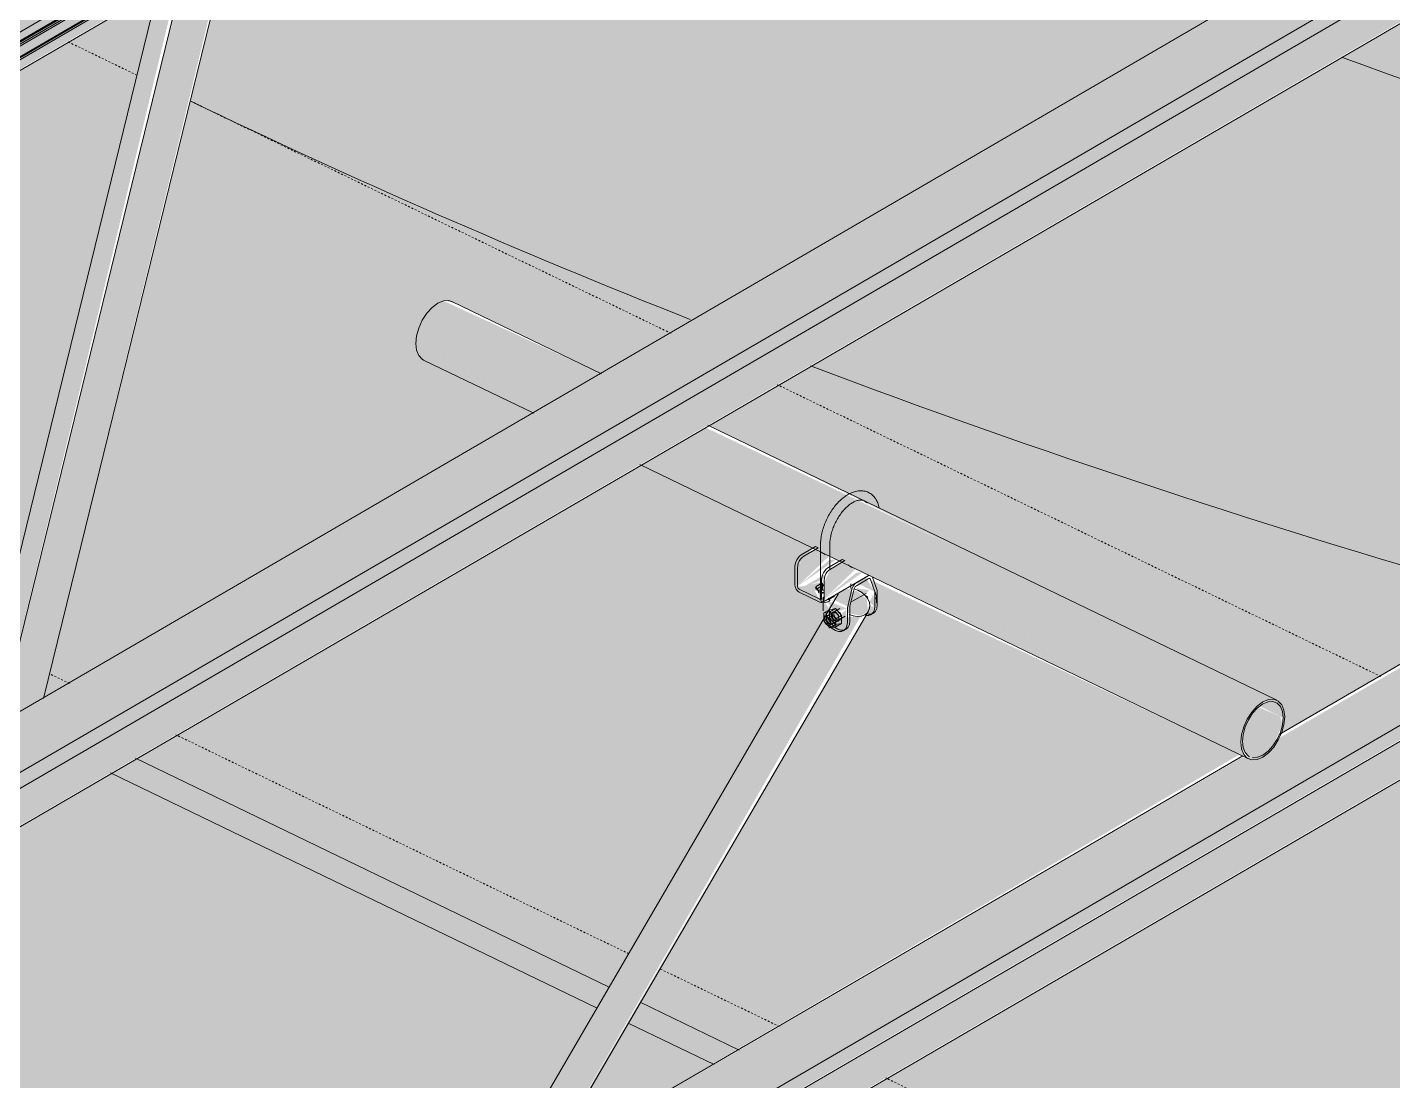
# Model space of a CAD drawing. Header units: inches. Extents: x 27328 to 120839, y -4075 to 4147.
# Drawn here: x 44411.5 to 44484.9, y -2006 to -1949.4 of the extents above; entities that cross this region are included whole.
import ezdxf

# ---------------------------------------------------------------- set-up
doc = ezdxf.new("R2010")
doc.units = ezdxf.units.IN
doc.header["$MEASUREMENT"] = 0
doc.linetypes.add('Dash 1_16_', pattern=[0.125, 0.0625, -0.0625])
for name, color, linetype, lineweight in [('A-DETL', 90, 'Continuous', 9), ('A-WALL', 113, 'Continuous', 9), ('C-BLDG-PADS', 91, 'Continuous', 9), ('Q-SPCQ', 91, 'Continuous', 9), ('S-BEAM', 12, 'Continuous', 9)]:
    doc.layers.add(name, color=color, linetype=linetype, lineweight=lineweight)

# ---------------------------------------------------------------- blocks, each defined once
blk = doc.blocks.new('Girt_Z - 8_D-V115-Axon - Looking South West')
at = {"layer": 'S-BEAM'}
for points in [[(-33120.235, -2391.934), (-30973.834, -1141.775), (-30977.039, -1140.42), (-32431.457, -1987.664), (-32432.231, -1988.518), (-32432.821, -1988.636), (-32433.372, -1988.652), (-32879.731, -2248.758), (-32880.505, -2249.612), (-32881.094, -2249.73), (-32881.645, -2249.746), (-33120.235, -2388.712)], [(-33120.235, -2392.795), (-30971.192, -1140.874), (-30971.506, -1140.42), (-33120.235, -2391.934)], [(-33120.235, -2394.801), (-30971.082, -1143.04), (-30971.22, -1141.114), (-33120.235, -2392.795)]]:
    blk.add_hatch(color=256, dxfattribs=at).paths.add_polyline_path(points, flags=0)
for p, q in [((-33120.235, -2391.934), (-30971.506, -1140.42)), ((-30976.951, -1140.311), (-32431.345, -1987.413)), ((-33120.235, -2392.795), (-30971.082, -1141.034)), ((-33120.235, -2394.871), (-30971.126, -1143.135)), ((-32433.309, -1988.557), (-32879.618, -2248.507))]:
    blk.add_line(p, q, dxfattribs=at)
blk = doc.blocks.new('Girt_Z - 8_D-V116-Axon - Looking South West')
at = {"layer": 'S-BEAM'}
for points in [[(-33120.235, -2351.252), (-30973.834, -1101.093), (-30977.039, -1099.738), (-33120.235, -2348.03)], [(-33120.235, -2352.113), (-30971.082, -1100.352), (-30971.506, -1099.738), (-33120.235, -2351.252)], [(-33120.235, -2354.119), (-30971.082, -1102.358), (-30971.082, -1100.352), (-33120.235, -2352.113)]]:
    blk.add_hatch(color=256, dxfattribs=at).paths.add_polyline_path(points, flags=0)
for p, q in [((-30976.951, -1099.629), (-33120.235, -2347.971)), ((-33120.235, -2351.252), (-30971.506, -1099.738)), ((-33120.235, -2352.113), (-30971.082, -1100.352)), ((-33120.235, -2354.189), (-30971.126, -1102.453))]:
    blk.add_line(p, q, dxfattribs=at)
blk = doc.blocks.new('Girt_Z - 8_D-707861-Axon - Looking South West')
at = {"layer": 'S-BEAM'}
for points in [[(-33120.235, -2312.193), (-30970.745, -1060.024), (-30970.745, -1059.474), (-33120.235, -2311.431), (-33120.235, -2312.091)], [(-33120.235, -2312.77), (-30970.745, -1060.813), (-30970.898, -1060.325), (-33120.235, -2312.193)], [(-33120.235, -2313.437), (-30970.745, -1061.48), (-30970.745, -1060.964), (-33120.235, -2312.921)]]:
    blk.add_hatch(color=256, dxfattribs=at).paths.add_polyline_path(points, flags=0)
for p, q in [((-33120.235, -2311.431), (-30970.745, -1059.474)), ((-33120.235, -2313.507), (-30970.789, -1061.575))]:
    blk.add_line(p, q, dxfattribs=at)
blk = doc.blocks.new('Basic Wall _ arcoPlus - 547 - ___-606813-Axon - Looking South West')
at = {"layer": 'A-WALL', "transparency": 33554649}
for points in [[(-33125.813, -2316.171), (-30965.33, -1057.81), (-30965.33, -1055.409), (-33125.813, -2313.769)], [(-33120.235, -2311.91), (-30966.856, -1057.611), (-30966.856, -1056.382), (-33120.235, -2310.605), (-33120.235, -2311.877)]]:
    blk.add_hatch(color=256, dxfattribs=at).paths.add_polyline_path(points, flags=0)
at = {"layer": 'A-WALL'}
for p, q in [((-30966.686, -1057.611), (-33120.235, -2311.932)), ((-30966.64, -1057.633), (-33120.235, -2311.981)), ((-30965.423, -1057.713), (-33125.813, -2316.019)), ((-30965.377, -1057.735), (-33125.813, -2316.068)), ((-30965.423, -1057.766), (-33125.813, -2316.072)), ((-30965.33, -1057.81), (-33125.813, -2316.171)), ((-30966.856, -1057.688), (-33120.235, -2311.91)), ((-30966.902, -1057.718), (-33120.235, -2311.914)), ((-30966.686, -1057.77), (-33120.235, -2312.091)), ((-30966.64, -1057.845), (-33120.235, -2312.193))]:
    blk.add_line(p, q, dxfattribs=at)
blk = doc.blocks.new('Basketball_Backstop-Performance_Sports_Systems-3103-Ceiling_Hung - 27_-0_ to 27_-11 7_8_-652462-Axon - Looking South West')
at = {"layer": 'Q-SPCQ'}
h = blk.add_hatch(color=256, dxfattribs=at)
h.paths.add_polyline_path([(-32516.14, -2060.44), (-32515.673, -2057.783), (-32515.673, -2050.198), (-32516.14, -2052.102), (-32516.14, -2057.783)], flags=0)
h.paths.add_polyline_path([(-32513.8, -2050.895), (-32511.157, -2040.111), (-32513.541, -2041.5), (-32513.8, -2042.557), (-32513.8, -2046.18)], flags=0)
h.paths.add_polyline_path([(-32511.766, -2034.26), (-32509.382, -2032.871), (-32499.524, -1992.654), (-32501.909, -1994.043), (-32507.104, -2015.239)], flags=0)
h.paths.add_polyline_path([(-32500.134, -1986.803), (-32497.75, -1985.414), (-32488.019, -1945.276), (-32490.278, -1946.592), (-32499.52, -1984.298)], flags=0)
h = blk.add_hatch(color=256, dxfattribs=at)
h.paths.add_polyline_path([(-32516.14, -2052.102), (-32515.673, -2050.047), (-32515.846, -2046.18), (-32516.14, -2047.378), (-32516.14, -2050.615)], flags=0)
h.paths.add_polyline_path([(-32513.117, -2035.047), (-32511.766, -2034.26), (-32501.909, -1994.043), (-32503.259, -1994.829), (-32508.262, -2015.239)], flags=0)
h.paths.add_polyline_path([(-32501.485, -1987.59), (-32500.134, -1986.803), (-32490.502, -1946.723), (-32491.629, -1947.379), (-32500.678, -1984.298)], flags=0)
h = blk.add_hatch(color=256, dxfattribs=at)
h.paths.add_polyline_path([(-32433.41, -1987.827), (-32433.252, -1986.994), (-32432.536, -1985.886), (-32431.926, -1985.531), (-32431.398, -1985.607), (-32462.177, -1970.901), (-32465.004, -1972.548), (-32435.033, -1987.042)], flags=0)
h.paths.add_polyline_path([(-32470.826, -1969.733), (-32467.83, -1967.988), (-32476.276, -1964.083), (-32476.886, -1964.438), (-32477.602, -1965.546), (-32477.76, -1966.38), (-32475.592, -1967.428)], flags=0)
h = blk.add_hatch(color=256, dxfattribs=at)
h.paths.add_polyline_path([(-32433.065, -1988.675), (-32433.37, -1988.188), (-32433.41, -1987.827), (-32465.004, -1972.548), (-32465.643, -1972.92), (-32433.273, -1988.574)], flags=0)
h.paths.add_polyline_path([(-32471.465, -1970.105), (-32470.826, -1969.733), (-32477.76, -1966.38), (-32477.602, -1967.029), (-32476.886, -1967.483), (-32476.186, -1967.822)], flags=0)
h = blk.add_hatch(color=256, dxfattribs=at)
h.paths.add_polyline_path([(-32457.242, -1979.445), (-32455.159, -1977.99), (-32455.522, -1978.023), (-32457.149, -1979.369)], flags=0)
h.paths.add_polyline_path([(-32457.242, -1979.445), (-32455.54, -1977.806), (-32456.298, -1977.465), (-32456.941, -1977.885), (-32457.242, -1978.553), (-32457.242, -1979.28)], flags=0)
h = blk.add_hatch(color=256, dxfattribs=at)
h.paths.add_polyline_path([(-32455.81, -1980.138), (-32453.727, -1978.683), (-32454.09, -1978.716), (-32455.554, -1979.926)], flags=0)
h.paths.add_polyline_path([(-32455.81, -1980.138), (-32454.108, -1978.498), (-32454.866, -1978.158), (-32455.509, -1978.578), (-32455.81, -1979.246), (-32455.81, -1979.829)], flags=0)
h = blk.add_hatch(color=256, dxfattribs=at)
h.paths.add_polyline_path([(-32456.041, -1980.132), (-32456.37, -1979.614), (-32457.149, -1979.596)], flags=0)
h.paths.add_polyline_path([(-32455.309, -1979.706), (-32454.321, -1978.907), (-32455.202, -1979.614)], flags=0)
h.paths.add_polyline_path([(-32457.149, -1979.596), (-32455.753, -1979.027), (-32455.818, -1978.82), (-32456.891, -1979.445)], flags=0)
h = blk.add_hatch(color=256, dxfattribs=at)
h.paths.add_polyline_path([(-32453.086, -1980.522), (-32453.168, -1979.853), (-32453.378, -1980.307), (-32453.187, -1980.447)], flags=0)
h.paths.add_polyline_path([(-32453.652, -1979.948), (-32453.378, -1979.643), (-32454.073, -1979.543), (-32453.77, -1979.789)], flags=0)
for points in [[(-32453.093, -1979.734), (-32453.571, -1978.951), (-32454.026, -1979.283), (-32453.107, -1979.727)], [(-32454.544, -1980.524), (-32454.321, -1979.589), (-32454.776, -1979.596), (-32455.343, -1980.138), (-32454.551, -1980.521)], [(-32453.802, -1981.039), (-32453.453, -1980.731), (-32453.515, -1980.132), (-32454.06, -1979.678), (-32454.355, -1979.76), (-32454.559, -1980.517), (-32454.559, -1980.69), (-32454.559, -1980.859), (-32453.851, -1981.027)], [(-32432.779, -1988.652), (-32432.231, -1988.518), (-32431.684, -1988.015), (-32431.174, -1986.882), (-32431.283, -1986.433), (-32432.549, -1985.9), (-32433.252, -1986.994), (-32433.37, -1988.188), (-32433.005, -1988.566)], [(-32431.137, -1986.503), (-32431.283, -1985.9), (-32431.926, -1985.531), (-32432.384, -1985.9), (-32431.283, -1986.433)]]:
    blk.add_hatch(color=256, dxfattribs=at).paths.add_polyline_path(points, flags=0)
h = blk.add_hatch(color=256, dxfattribs=at)
h.paths.add_polyline_path([(-32454.559, -1981.38), (-32454.642, -1980.711), (-32455.026, -1981.035)], flags=0)
h.paths.add_polyline_path([(-32455.386, -1980.861), (-32455.853, -1980.202), (-32455.818, -1980.763), (-32455.527, -1980.829)], flags=0)
h.paths.add_polyline_path([(-32455.206, -1980.829), (-32454.579, -1980.632), (-32455.705, -1980.202)], flags=0)
h = blk.add_hatch(color=256, dxfattribs=at)
h.paths.add_polyline_path([(-32509.237, -2072.928), (-32506.094, -2071.097), (-32476.531, -2019.943), (-32479.341, -2021.58), (-32508.444, -2071.564)], flags=0)
h.paths.add_polyline_path([(-32473.873, -2012.19), (-32470.73, -2010.359), (-32453.84, -1981.043), (-32454.559, -1981.104), (-32454.672, -1981.297), (-32455.026, -1981.035), (-32455.026, -1980.777), (-32455.319, -1980.688), (-32455.416, -1980.854), (-32455.633, -1980.861), (-32462.426, -1992.529)], flags=0)
h = blk.add_hatch(color=256, dxfattribs=at)
h.paths.add_polyline_path([(-32506.094, -2071.097), (-32505.983, -2071.032), (-32500.594, -2061.651)], flags=0)
h.paths.add_polyline_path([(-32470.73, -2010.359), (-32470.619, -2010.294), (-32459.53, -1991.123)], flags=0)
for p, q in [((-32487.888, -1945.179), (-32497.765, -1985.476)), ((-32500.149, -1986.864), (-32490.272, -1946.568)), ((-32501.5, -1987.651), (-32491.623, -1947.355)), ((-32467.775, -1968.008), (-32475.819, -1964.118)), ((-32477.343, -1967.269), (-32471.422, -1970.132)), ((-32431.469, -1985.565), (-32462.062, -1970.771)), ((-32465.709, -1972.895), (-32432.993, -1988.716)), ((-32457.044, -1977.752), (-32456.265, -1977.298)), ((-32456.265, -1977.298), (-32456.126, -1977.365)), ((-32456.003, -1977.202), (-32456.003, -1980.168)), ((-32455.503, -1978.567), (-32455.503, -1977.202)), ((-32456.126, -1977.365), (-32456.905, -1977.819)), ((-32455.753, -1977.728), (-32455.969, -1977.594)), ((-32455.612, -1978.444), (-32454.833, -1977.991)), ((-32454.694, -1978.058), (-32455.473, -1978.511)), ((-32454.833, -1977.991), (-32454.694, -1978.058)), ((-32457.38, -1979.378), (-32457.38, -1978.372)), ((-32457.242, -1978.439), (-32457.242, -1979.445)), ((-32454.321, -1978.421), (-32454.537, -1978.286)), ((-32455.906, -1979.277), (-32456.247, -1979.475)), ((-32456.247, -1979.475), (-32456.093, -1979.731)), ((-32456.193, -1979.408), (-32455.945, -1979.264)), ((-32455.81, -1979.344), (-32456.193, -1979.567)), ((-32455.948, -1979.064), (-32455.948, -1980.071)), ((-32455.906, -1979.648), (-32455.906, -1979.277)), ((-32455.883, -1980.296), (-32453.392, -1978.845)), ((-32455.81, -1980.138), (-32455.81, -1979.131)), ((-32454.379, -1979.56), (-32454.379, -1979.305)), ((-32453.443, -1978.876), (-32454.076, -1979.245)), ((-32454.076, -1979.404), (-32453.443, -1979.035)), ((-32453.382, -1978.85), (-32453.443, -1978.876)), ((-32453.324, -1979.071), (-32453.093, -1979.734)), ((-32452.975, -1979.61), (-32453.205, -1978.947)), ((-32455.042, -1979.831), (-32473.887, -2012.197)), ((-32456.041, -1980.132), (-32457.149, -1979.596)), ((-32457.149, -1979.755), (-32456.041, -1980.291)), ((-32456.193, -1979.567), (-32456.235, -1979.599)), ((-32456.132, -1979.779), (-32455.906, -1979.648)), ((-32456.093, -1979.731), (-32455.81, -1979.763)), ((-32455.805, -1980.135), (-32456.047, -1980.107)), ((-32455.888, -1980.056), (-32455.829, -1980.042)), ((-32455.868, -1980.021), (-32455.807, -1980.033)), ((-32455.853, -1980.755), (-32455.853, -1980.022)), ((-32455.618, -1980.28), (-32455.677, -1980.294)), ((-32455.26, -1979.96), (-32455.6, -1980.159)), ((-32454.313, -1979.592), (-32454.544, -1980.524)), ((-32454.425, -1980.51), (-32454.195, -1979.577)), ((-32453.558, -1979.819), (-32454.318, -1980.261)), ((-32453.459, -1980.038), (-32453.502, -1979.98)), ((-32453.086, -1979.784), (-32453.086, -1980.522)), ((-32452.988, -1979.907), (-32452.988, -1980.335)), ((-32452.96, -1980.449), (-32452.96, -1979.71)), ((-32470.604, -2010.285), (-32453.422, -1980.774)), ((-32455.529, -1980.697), (-32455.824, -1980.869)), ((-32455.501, -1980.811), (-32455.824, -1980.869)), ((-32455.824, -1980.869), (-32455.824, -1981.297)), ((-32454.958, -1980.634), (-32455.753, -1981.097)), ((-32455.529, -1980.697), (-32455.206, -1980.639)), ((-32455.529, -1981.125), (-32455.529, -1980.697)), ((-32455.206, -1980.639), (-32455.501, -1980.811)), ((-32455.177, -1981.182), (-32455.501, -1980.811)), ((-32455.28, -1980.835), (-32455.288, -1980.894)), ((-32455.206, -1980.639), (-32454.883, -1981.01)), ((-32454.883, -1981.01), (-32455.177, -1981.182)), ((-32454.933, -1980.897), (-32454.976, -1980.838)), ((-32454.883, -1981.01), (-32454.883, -1981.438)), ((-32454.559, -1980.642), (-32454.559, -1981.38)), ((-32454.433, -1981.307), (-32454.433, -1980.568)), ((-32453.292, -1980.966), (-32453.166, -1980.892)), ((-32455.529, -1981.125), (-32455.824, -1981.297)), ((-32455.824, -1981.297), (-32455.501, -1981.667)), ((-32455.206, -1981.496), (-32455.529, -1981.125)), ((-32455.501, -1981.529), (-32454.684, -1981.053)), ((-32455.501, -1981.667), (-32455.206, -1981.496)), ((-32455.501, -1981.667), (-32455.177, -1981.61)), ((-32454.883, -1981.438), (-32455.206, -1981.496)), ((-32455.177, -1981.61), (-32455.177, -1981.182)), ((-32454.883, -1981.438), (-32455.177, -1981.61)), ((-32454.766, -1981.824), (-32454.639, -1981.75))]:
    blk.add_line(p, q, dxfattribs=at)
for points in [[(-32477.76, -1966.38, 0), (-32477.719, -1965.972, 0), (-32477.602, -1965.546, 0), (-32477.414, -1965.13, 0), (-32477.17, -1964.752, 0), (-32476.886, -1964.438, 0), (-32476.581, -1964.21, 0), (-32476.276, -1964.083, 0), (-32475.992, -1964.065, 0), (-32475.747, -1964.159, 0)], [(-32477.343, -1967.268, 0), (-32477.414, -1967.227, 0), (-32477.602, -1967.029, 0), (-32477.719, -1966.74, 0), (-32477.76, -1966.38, 0)], [(-32453.427, -1974.391, 0), (-32453.484, -1974.366, 0), (-32453.544, -1974.345, 0), (-32453.605, -1974.327, 0), (-32453.667, -1974.314, 0), (-32453.73, -1974.305, 0), (-32453.793, -1974.3, 0), (-32453.857, -1974.299, 0), (-32453.922, -1974.302, 0), (-32453.986, -1974.309, 0), (-32454.051, -1974.319, 0), (-32454.115, -1974.333, 0), (-32454.18, -1974.351, 0), (-32454.244, -1974.372, 0), (-32454.307, -1974.396, 0), (-32454.371, -1974.423, 0), (-32454.434, -1974.453, 0), (-32454.496, -1974.486, 0), (-32454.558, -1974.522, 0), (-32454.62, -1974.56, 0), (-32454.681, -1974.602, 0), (-32454.741, -1974.646, 0), (-32454.801, -1974.692, 0), (-32454.859, -1974.741, 0), (-32454.917, -1974.793, 0), (-32454.974, -1974.846, 0), (-32455.031, -1974.902, 0), (-32455.086, -1974.96, 0), (-32455.14, -1975.02, 0), (-32455.193, -1975.082, 0), (-32455.245, -1975.146, 0), (-32455.295, -1975.212, 0), (-32455.345, -1975.279, 0), (-32455.393, -1975.348, 0), (-32455.439, -1975.419, 0), (-32455.484, -1975.491, 0), (-32455.528, -1975.564, 0), (-32455.57, -1975.638, 0), (-32455.61, -1975.714, 0), (-32455.649, -1975.79, 0), (-32455.686, -1975.868, 0), (-32455.721, -1975.946, 0), (-32455.754, -1976.025, 0), (-32455.785, -1976.104, 0), (-32455.815, -1976.184, 0), (-32455.842, -1976.264, 0), (-32455.868, -1976.344, 0), (-32455.891, -1976.425, 0), (-32455.912, -1976.505, 0), (-32455.931, -1976.586, 0), (-32455.948, -1976.666, 0), (-32455.963, -1976.746, 0), (-32455.975, -1976.825, 0), (-32455.986, -1976.904, 0), (-32455.994, -1976.983, 0), (-32455.999, -1977.061, 0), (-32456.002, -1977.138, 0), (-32456.003, -1977.202, 0)], [(-32453.427, -1974.391, 0), (-32453.371, -1974.421, 0), (-32453.317, -1974.454, 0), (-32453.266, -1974.491, 0), (-32453.217, -1974.532, 0), (-32453.171, -1974.575, 0), (-32453.127, -1974.622, 0), (-32453.087, -1974.672, 0), (-32453.049, -1974.724, 0), (-32453.014, -1974.779, 0), (-32452.982, -1974.836, 0), (-32452.953, -1974.895, 0), (-32452.927, -1974.957, 0), (-32452.904, -1975.02, 0), (-32452.883, -1975.085, 0), (-32452.865, -1975.151, 0), (-32452.849, -1975.219, 0)], [(-32453.644, -1974.842, 0), (-32453.67, -1974.83, 0), (-32453.697, -1974.821, 0), (-32453.725, -1974.813, 0), (-32453.754, -1974.807, 0), (-32453.784, -1974.802, 0), (-32453.816, -1974.8, 0), (-32453.849, -1974.799, 0), (-32453.884, -1974.801, 0), (-32453.92, -1974.805, 0), (-32453.958, -1974.811, 0), (-32453.997, -1974.819, 0), (-32454.037, -1974.83, 0), (-32454.079, -1974.844, 0), (-32454.121, -1974.86, 0), (-32454.165, -1974.878, 0), (-32454.209, -1974.899, 0), (-32454.254, -1974.923, 0), (-32454.3, -1974.95, 0), (-32454.346, -1974.979, 0), (-32454.393, -1975.01, 0), (-32454.439, -1975.045, 0), (-32454.486, -1975.081, 0), (-32454.533, -1975.12, 0), (-32454.58, -1975.162, 0), (-32454.627, -1975.206, 0), (-32454.673, -1975.252, 0), (-32454.719, -1975.3, 0), (-32454.764, -1975.35, 0), (-32454.809, -1975.402, 0), (-32454.852, -1975.456, 0), (-32454.895, -1975.512, 0), (-32454.938, -1975.57, 0), (-32454.979, -1975.629, 0), (-32455.019, -1975.69, 0), (-32455.058, -1975.752, 0), (-32455.095, -1975.815, 0), (-32455.132, -1975.879, 0), (-32455.167, -1975.945, 0), (-32455.2, -1976.011, 0), (-32455.232, -1976.078, 0), (-32455.262, -1976.146, 0), (-32455.291, -1976.214, 0), (-32455.318, -1976.282, 0), (-32455.344, -1976.351, 0), (-32455.367, -1976.42, 0), (-32455.389, -1976.489, 0), (-32455.409, -1976.558, 0), (-32455.427, -1976.627, 0), (-32455.443, -1976.695, 0), (-32455.458, -1976.763, 0), (-32455.47, -1976.83, 0), (-32455.48, -1976.896, 0), (-32455.489, -1976.961, 0), (-32455.495, -1977.026, 0), (-32455.5, -1977.089, 0), (-32455.502, -1977.151, 0), (-32455.503, -1977.202, 0)], [(-32453.644, -1974.842, 0), (-32453.619, -1974.855, 0), (-32453.595, -1974.87, 0), (-32453.572, -1974.887, 0), (-32453.549, -1974.906, 0), (-32453.526, -1974.927, 0), (-32453.505, -1974.95, 0)], [(-32457.38, -1978.372, 0), (-32457.369, -1978.255, 0), (-32457.335, -1978.133, 0), (-32457.282, -1978.014, 0), (-32457.212, -1977.907, 0), (-32457.131, -1977.817, 0), (-32457.044, -1977.752, 0)], [(-32456.905, -1977.819, 0), (-32456.992, -1977.884, 0), (-32457.073, -1977.974, 0), (-32457.143, -1978.082, 0), (-32457.197, -1978.2, 0), (-32457.23, -1978.322, 0), (-32457.242, -1978.439, 0)], [(-32455.948, -1979.064, 0), (-32455.937, -1978.948, 0), (-32455.903, -1978.826, 0), (-32455.85, -1978.707, 0), (-32455.78, -1978.599, 0), (-32455.699, -1978.509, 0), (-32455.612, -1978.444, 0)], [(-32455.473, -1978.511, 0), (-32455.56, -1978.576, 0), (-32455.641, -1978.666, 0), (-32455.711, -1978.774, 0), (-32455.765, -1978.893, 0), (-32455.798, -1979.015, 0), (-32455.81, -1979.131, 0)], [(-32457.38, -1979.378, 0), (-32457.373, -1979.45, 0), (-32457.349, -1979.525, 0), (-32457.313, -1979.598, 0), (-32457.265, -1979.663, 0), (-32457.209, -1979.717, 0), (-32457.149, -1979.755, 0)], [(-32457.149, -1979.596, 0), (-32457.173, -1979.581, 0), (-32457.196, -1979.559, 0), (-32457.215, -1979.533, 0), (-32457.229, -1979.504, 0), (-32457.239, -1979.474, 0), (-32457.242, -1979.445, 0)], [(-32455.833, -1979.634, 0), (-32455.899, -1979.651, 0), (-32455.972, -1979.657, 0), (-32456.045, -1979.654, 0), (-32456.114, -1979.641, 0), (-32456.174, -1979.619, 0), (-32456.221, -1979.589, 0), (-32456.253, -1979.554, 0), (-32456.266, -1979.515, 0), (-32456.259, -1979.476, 0), (-32456.235, -1979.44, 0), (-32456.193, -1979.408, 0)], [(-32455.807, -1979.662, 0), (-32455.868, -1979.65, 0), (-32455.922, -1979.63, 0), (-32455.964, -1979.604, 0), (-32455.991, -1979.573, 0), (-32456.003, -1979.539, 0), (-32455.997, -1979.504, 0), (-32455.975, -1979.471, 0), (-32455.938, -1979.443, 0)], [(-32455.938, -1979.443, 0), (-32455.888, -1979.421, 0), (-32455.829, -1979.406, 0)], [(-32454.076, -1979.245, 0), (-32454.137, -1979.29, 0), (-32454.194, -1979.351, 0), (-32454.245, -1979.425, 0), (-32454.285, -1979.507, 0), (-32454.313, -1979.592, 0)], [(-32454.195, -1979.577, 0), (-32454.181, -1979.535, 0), (-32454.16, -1979.494, 0), (-32454.135, -1979.457, 0), (-32454.106, -1979.426, 0), (-32454.076, -1979.404, 0)], [(-32453.443, -1979.035, 0), (-32453.412, -1979.022, 0), (-32453.383, -1979.019, 0), (-32453.358, -1979.027, 0), (-32453.338, -1979.044, 0), (-32453.324, -1979.071, 0)], [(-32456.045, -1979.813, 0), (-32455.972, -1979.816, 0), (-32455.899, -1979.809, 0), (-32455.833, -1979.793, 0)], [(-32455.948, -1980.071, 0), (-32455.951, -1980.097, 0), (-32455.961, -1980.118, 0), (-32455.975, -1980.132, 0), (-32455.994, -1980.14, 0), (-32456.017, -1980.14, 0), (-32456.041, -1980.132, 0)], [(-32456.041, -1980.291, 0), (-32455.981, -1980.311, 0), (-32455.925, -1980.311, 0), (-32455.877, -1980.292, 0), (-32455.841, -1980.255, 0), (-32455.818, -1980.202, 0), (-32455.81, -1980.138, 0)], [(-32455.938, -1979.814, 0), (-32455.975, -1979.842, 0), (-32455.997, -1979.875, 0), (-32456.003, -1979.909, 0), (-32455.991, -1979.943, 0), (-32455.964, -1979.975, 0)], [(-32455.922, -1980.266, 0), (-32455.964, -1980.24, 0), (-32455.991, -1980.208, 0), (-32456.003, -1980.174, 0), (-32455.997, -1980.14, 0), (-32455.975, -1980.107, 0)], [(-32455.829, -1979.777, 0), (-32455.888, -1979.791, 0), (-32455.938, -1979.814, 0)], [(-32455.677, -1980.294, 0), (-32455.742, -1980.301, 0), (-32455.807, -1980.298, 0), (-32455.868, -1980.286, 0), (-32455.922, -1980.266, 0)], [(-32455.585, -1980.07, 0), (-32455.543, -1980.096, 0), (-32455.515, -1980.128, 0), (-32455.503, -1980.162, 0), (-32455.509, -1980.196, 0), (-32455.531, -1980.229, 0), (-32455.568, -1980.257, 0), (-32455.618, -1980.28, 0)], [(-32453.617, -1980.967, 0), (-32453.475, -1980.849, 0), (-32453.384, -1980.694, 0), (-32453.351, -1980.512, 0), (-32453.378, -1980.316, 0), (-32453.463, -1980.119, 0), (-32453.6, -1979.935, 0), (-32453.781, -1979.775, 0), (-32453.992, -1979.652, 0), (-32454.22, -1979.573, 0)], [(-32453.558, -1979.954, 0), (-32453.514, -1979.997, 0), (-32453.476, -1980.049, 0)], [(-32453.093, -1979.734, 0), (-32453.088, -1979.757, 0), (-32453.086, -1979.784, 0)], [(-32453.093, -1979.752, 0), (-32453.055, -1979.804, 0), (-32453.025, -1979.862, 0), (-32453.007, -1979.922, 0), (-32453.001, -1979.98, 0)], [(-32453.001, -1979.98, 0), (-32453.007, -1980.032, 0), (-32453.025, -1980.074, 0), (-32453.055, -1980.104, 0), (-32453.093, -1980.119, 0)], [(-32452.96, -1979.71, 0), (-32452.963, -1979.657, 0), (-32452.975, -1979.61, 0)], [(-32455.831, -1980.957, 0), (-32455.766, -1981.168, 0), (-32455.663, -1981.371, 0), (-32455.529, -1981.553, 0), (-32455.373, -1981.703, 0), (-32455.206, -1981.809, 0), (-32455.039, -1981.865, 0), (-32454.883, -1981.866, 0), (-32454.749, -1981.813, 0), (-32454.646, -1981.709, 0), (-32454.581, -1981.562, 0), (-32454.559, -1981.38, 0)], [(-32454.433, -1981.307, 0), (-32454.455, -1981.488, 0), (-32454.519, -1981.636, 0), (-32454.622, -1981.74, 0), (-32454.756, -1981.793, 0), (-32454.912, -1981.791, 0), (-32455.08, -1981.736, 0), (-32455.247, -1981.629, 0), (-32455.403, -1981.48, 0), (-32455.537, -1981.297, 0), (-32455.64, -1981.094, 0), (-32455.704, -1980.884, 0)], [(-32455.685, -1981.15, 0), (-32455.679, -1981.098, 0), (-32455.661, -1981.056, 0), (-32455.631, -1981.026, 0), (-32455.593, -1981.011, 0), (-32455.548, -1981.011, 0), (-32455.501, -1981.027, 0), (-32455.453, -1981.058, 0), (-32455.408, -1981.1, 0), (-32455.37, -1981.153, 0), (-32455.341, -1981.211, 0), (-32455.322, -1981.271, 0), (-32455.316, -1981.329, 0)], [(-32455.414, -1980.967, 0), (-32455.407, -1980.909, 0), (-32455.386, -1980.861, 0), (-32455.353, -1980.828, 0), (-32455.31, -1980.811, 0), (-32455.26, -1980.811, 0), (-32455.206, -1980.829, 0), (-32455.152, -1980.863, 0), (-32455.102, -1980.911, 0), (-32455.059, -1980.97, 0), (-32455.026, -1981.035, 0)], [(-32454.998, -1981.168, 0), (-32455.005, -1981.226, 0), (-32455.026, -1981.274, 0), (-32455.059, -1981.307, 0), (-32455.102, -1981.324, 0), (-32455.152, -1981.324, 0), (-32455.206, -1981.306, 0), (-32455.26, -1981.272, 0), (-32455.31, -1981.224, 0), (-32455.353, -1981.165, 0), (-32455.386, -1981.1, 0), (-32455.407, -1981.032, 0), (-32455.414, -1980.967, 0)], [(-32455.027, -1981.099, 0), (-32455.046, -1981.039, 0), (-32455.075, -1980.981, 0), (-32455.114, -1980.929, 0), (-32455.158, -1980.886, 0), (-32455.206, -1980.856, 0), (-32455.254, -1980.84, 0), (-32455.298, -1980.839, 0), (-32455.337, -1980.855, 0), (-32455.366, -1980.884, 0), (-32455.384, -1980.926, 0), (-32455.391, -1980.978, 0)], [(-32455.391, -1980.978, 0), (-32455.384, -1981.036, 0), (-32455.366, -1981.096, 0), (-32455.337, -1981.154, 0), (-32455.298, -1981.206, 0), (-32455.254, -1981.249, 0), (-32455.206, -1981.279, 0), (-32455.158, -1981.295, 0), (-32455.114, -1981.296, 0), (-32455.075, -1981.281, 0), (-32455.046, -1981.251, 0), (-32455.027, -1981.209, 0), (-32455.021, -1981.157, 0)], [(-32455.288, -1980.894, 0), (-32455.28, -1980.959, 0), (-32455.26, -1981.026, 0), (-32455.227, -1981.092, 0), (-32455.184, -1981.15, 0), (-32455.133, -1981.198, 0), (-32455.08, -1981.232, 0), (-32455.026, -1981.25, 0), (-32454.976, -1981.251, 0), (-32454.933, -1981.234, 0)], [(-32454.544, -1980.524, 0), (-32454.555, -1980.584, 0), (-32454.559, -1980.642, 0)], [(-32454.471, -1980.953, 0), (-32454.244, -1981.032, 0), (-32454.015, -1981.062, 0), (-32453.802, -1981.039, 0), (-32453.617, -1980.967, 0)], [(-32454.433, -1980.568, 0), (-32454.431, -1980.54, 0), (-32454.425, -1980.51, 0)], [(-32453.565, -1981.007, 0), (-32453.409, -1981.008, 0), (-32453.275, -1980.955, 0), (-32453.172, -1980.851, 0), (-32453.108, -1980.704, 0), (-32453.086, -1980.522, 0)], [(-32452.96, -1980.449, 0), (-32452.982, -1980.63, 0), (-32453.046, -1980.778, 0), (-32453.149, -1980.881, 0), (-32453.283, -1980.935, 0), (-32453.439, -1980.933, 0)], [(-32455.442, -1981.402, 0), (-32455.448, -1981.344, 0), (-32455.467, -1981.284, 0), (-32455.496, -1981.226, 0), (-32455.534, -1981.174, 0), (-32455.579, -1981.131, 0), (-32455.627, -1981.101, 0), (-32455.675, -1981.085, 0), (-32455.719, -1981.085, 0), (-32455.758, -1981.1, 0), (-32455.787, -1981.129, 0), (-32455.805, -1981.172, 0), (-32455.812, -1981.223, 0)], [(-32455.812, -1981.223, 0), (-32455.805, -1981.281, 0), (-32455.787, -1981.341, 0), (-32455.758, -1981.399, 0), (-32455.719, -1981.452, 0), (-32455.675, -1981.494, 0), (-32455.627, -1981.525, 0), (-32455.579, -1981.541, 0), (-32455.534, -1981.541, 0), (-32455.496, -1981.526, 0), (-32455.467, -1981.496, 0), (-32455.448, -1981.454, 0), (-32455.442, -1981.402, 0)], [(-32455.316, -1981.329, 0), (-32455.322, -1981.38, 0), (-32455.341, -1981.423, 0), (-32455.37, -1981.452, 0), (-32455.408, -1981.467, 0), (-32455.453, -1981.467, 0), (-32455.501, -1981.451, 0), (-32455.548, -1981.421, 0), (-32455.593, -1981.378, 0), (-32455.631, -1981.326, 0), (-32455.661, -1981.268, 0), (-32455.679, -1981.208, 0), (-32455.685, -1981.15, 0)], [(-32431.053, -1986.454, 0), (-32431.093, -1986.094, 0), (-32431.211, -1985.805, 0), (-32431.398, -1985.607, 0), (-32431.642, -1985.513, 0), (-32431.926, -1985.531, 0), (-32432.231, -1985.658, 0), (-32432.536, -1985.886, 0), (-32432.821, -1986.2, 0), (-32433.065, -1986.578, 0), (-32433.252, -1986.994, 0), (-32433.37, -1987.42, 0), (-32433.41, -1987.827, 0)], [(-32433.326, -1987.778, 0), (-32433.289, -1987.4, 0), (-32433.179, -1987.004, 0), (-32433.005, -1986.618, 0), (-32432.779, -1986.267, 0), (-32432.515, -1985.976, 0), (-32432.231, -1985.764, 0), (-32431.948, -1985.646, 0), (-32431.684, -1985.629, 0), (-32431.457, -1985.716, 0), (-32431.283, -1985.9, 0), (-32431.174, -1986.169, 0), (-32431.137, -1986.503, 0)], [(-32433.41, -1987.827, 0), (-32433.37, -1988.188, 0), (-32433.252, -1988.477, 0), (-32433.065, -1988.675, 0), (-32432.821, -1988.769, 0), (-32432.536, -1988.751, 0), (-32432.231, -1988.624, 0), (-32431.926, -1988.396, 0), (-32431.642, -1988.082, 0), (-32431.398, -1987.704, 0), (-32431.211, -1987.288, 0), (-32431.093, -1986.862, 0), (-32431.053, -1986.454, 0)], [(-32431.137, -1986.503, 0), (-32431.174, -1986.882, 0), (-32431.283, -1987.277, 0), (-32431.457, -1987.664, 0), (-32431.684, -1988.015, 0), (-32431.948, -1988.306, 0), (-32432.231, -1988.518, 0), (-32432.515, -1988.636, 0), (-32432.779, -1988.652, 0)], [(-32432.939, -1988.604, 0), (-32433.005, -1988.566, 0), (-32433.179, -1988.382, 0), (-32433.289, -1988.113, 0), (-32433.326, -1987.778, 0)]]:
    blk.add_polyline3d(points, dxfattribs=at)

msp = doc.modelspace()

# ---------------------------------------------------------------- hatches: boundary and pattern name
at = {"layer": 'C-BLDG-PADS'}
h = msp.add_hatch(color=256, dxfattribs=at)
h.paths.add_polyline_path([(43789.897, -2637.301), (43875.602, -2587.431), (43875.818, -2587.748), (43875.602, -2587.873), (43875.818, -2589.385), (43875.938, -2589.28), (43875.938, -2548.166), (43868.996, -2552.209), (43868.996, -2586.138), (43866.976, -2587.315), (43866.236, -2586.958), (43866.236, -2553.817), (43801.216, -2591.63), (43798.193, -2590.168), (43795.866, -2591.403), (43795.522, -2590.906), (43795.624, -2588.728), (43866.236, -2547.6), (43866.236, -2513.222), (43795.104, -2554.56), (43795.104, -2629.669), (43789.897, -2632.702), (43789.897, -2636.73)], flags=0)
h.paths.add_polyline_path([(43795.104, -2548.354), (43868.996, -2505.123), (43868.996, -2470.84), (43795.104, -2513.878), (43795.104, -2548.04)], flags=0)
h.paths.add_polyline_path([(43868.996, -2545.992), (43875.938, -2541.949), (43875.938, -2518.302), (43868.996, -2514.945), (43868.996, -2529.592)], flags=0)
h.paths.add_polyline_path([(43795.104, -2507.672), (43868.996, -2464.441), (43868.996, -2430.158), (43795.104, -2473.196), (43795.104, -2507.358)], flags=0)
h.paths.add_polyline_path([(43795.104, -2466.99), (43868.996, -2423.759), (43868.996, -2389.476), (43795.104, -2432.514), (43795.104, -2466.676)], flags=0)
h.paths.add_polyline_path([(43795.104, -2426.308), (43868.996, -2383.077), (43868.996, -2382.729), (43908.085, -2359.962), (43908.085, -2330.786), (43929.123, -2318.533), (43927.366, -2314.797), (43795.104, -2391.832), (43795.104, -2425.994)], flags=0)
h.paths.add_polyline_path([(43795.104, -2385.626), (43925.075, -2309.925), (43912.347, -2282.863), (43795.104, -2351.15), (43795.104, -2385.312)], flags=0)
h.paths.add_polyline_path([(43795.104, -2344.944), (43910.056, -2277.991), (43899.805, -2256.59), (43899.025, -2256.562), (43898.355, -2256.102), (43897.732, -2255.178), (43897.563, -2253.967), (43897.854, -2253.409), (43898.007, -2253.261), (43896.599, -2251.359), (43795.104, -2310.474), (43795.104, -2344.63)], flags=0)
h.paths.add_polyline_path([(43929.338, -2318.407), (43930.316, -2317.752), (43930.475, -2316.781), (43931.052, -2316.545), (43931.884, -2316.677), (43932.189, -2316.747), (43936.446, -2314.267), (43935.329, -2310.159), (43927.581, -2314.672), (43929.231, -2318.182)], flags=0)
h.paths.add_polyline_path([(43989.755, -2312.394), (44145.976, -2221.404), (44143.897, -2188.68), (43989.755, -2278.459), (43989.755, -2309.449)], flags=0)
h.paths.add_polyline_path([(43939.094, -2311.755), (43939.094, -2307.966), (43938.205, -2308.484), (43939.065, -2311.648)], flags=0)
h.paths.add_polyline_path([(43925.29, -2309.8), (43933.872, -2304.801), (43925.779, -2275.04), (43912.562, -2282.738), (43924.997, -2309.178)], flags=0)
h.paths.add_polyline_path([(43945.712, -2307.944), (43945.853, -2307.9), (43946.179, -2306.572), (43946.029, -2303.927), (43945.712, -2304.112), (43945.712, -2307.921)], flags=0)
h.paths.add_polyline_path([(43949.334, -2306.761), (43949.523, -2306.4), (43949.412, -2306.444)], flags=0)
h.paths.add_polyline_path([(43936.748, -2303.127), (43939.094, -2301.76), (43939.094, -2267.284), (43928.654, -2273.365), (43936.588, -2302.541)], flags=0)
h.paths.add_polyline_path([(43945.712, -2297.905), (43946.179, -2297.633), (43946.098, -2266.675), (43945.712, -2266.681), (43945.712, -2293.708)], flags=0)
h.paths.add_polyline_path([(43948.052, -2296.543), (43948.735, -2296.145), (43948.843, -2295.701), (43948.052, -2283.235), (43948.052, -2293.708)], flags=0)
h.paths.add_polyline_path([(43058.251, -2290.267), (43058.251, -2251.265), (42909.477, -2179.317), (42908.113, -2200.713), (42895.99, -2207.775), (42895.063, -2207.327), (42895.435, -2201.493), (42893.515, -2200.564), (42893.717, -2210.742), (42893.92, -2210.795), (43026.517, -2274.92)], flags=0)
h.paths.add_polyline_path([(43910.271, -2277.866), (43924.322, -2269.682), (43916.229, -2239.925), (43909.378, -2243.916), (43901.129, -2253.038), (43901.557, -2254.04), (43900.386, -2256.249), (43900.205, -2256.463), (43909.009, -2275.184)], flags=0)
h.paths.add_polyline_path([(43991.24, -2271.388), (44028.384, -2249.571), (44008.535, -2240.165), (44008.567, -2240.732), (44008.773, -2241.005), (44008.723, -2241.58), (44008.39, -2241.58), (44008.241, -2242.188), (43996.26, -2262.767)], flags=0)
h.paths.add_polyline_path([(43989.755, -2270.245), (44006.255, -2241.906), (44006.006, -2241.764), (44005.818, -2240.319), (44004.968, -2240.539), (44004.617, -2240.539), (44004.807, -2239.183), (44005.182, -2238.78), (44005.407, -2238.459), (43996.216, -2234.014), (43989.755, -2237.777), (43989.755, -2264.374)], flags=0)
h.paths.add_polyline_path([(43927.197, -2268.007), (43939.094, -2261.078), (43939.094, -2240.137), (43926.403, -2233.999), (43919.137, -2238.368), (43926.072, -2263.871)], flags=0)
h.paths.add_polyline_path([(43945.712, -2257.223), (43946.375, -2256.837), (43945.712, -2248.784), (43945.712, -2251.056)], flags=0)
h.paths.add_polyline_path([(43900.939, -2254.033), (43900.948, -2253.862), (43900.915, -2253.994)], flags=0)
h.paths.add_polyline_path([(43898.263, -2253.19), (43899.407, -2252.877), (43900.759, -2252.871), (43908.471, -2244.444), (43896.814, -2251.233), (43898.26, -2253.186)], flags=0)
h.paths.add_polyline_path([(44030.511, -2248.515), (44143.517, -2182.695), (44141.406, -2149.449), (43999.85, -2231.897), (44030.575, -2246.994), (44030.722, -2247.597), (44030.575, -2248.371)], flags=0)
h.paths.add_polyline_path([(43058.251, -2245.606), (43058.251, -2210.586), (42911.993, -2139.855), (42909.827, -2173.827), (43026.517, -2230.259)], flags=0)
h.paths.add_polyline_path([(44006.352, -2241.738), (44006.379, -2241.58), (44006.287, -2241.618)], flags=0)
h.paths.add_polyline_path([(44006.561, -2241.379), (44006.422, -2241.187), (44006.473, -2241.336)], flags=0)
h.paths.add_polyline_path([(44005.818, -2241.226), (44004.709, -2240.69), (44005.733, -2240.899), (44005.808, -2241.187)], flags=0)
h.paths.add_polyline_path([(43939.094, -2236.262), (43939.094, -2226.607), (43930.038, -2231.882), (43936.079, -2234.804)], flags=0)
h.paths.add_polyline_path([(43989.755, -2231.571), (43990.394, -2231.199), (43989.755, -2230.889)], flags=0)
h.paths.add_polyline_path([(43994.028, -2229.082), (44141.026, -2143.464), (44138.915, -2110.223), (43993.35, -2195.007), (44012.708, -2204.606), (44012.854, -2205.21), (44012.534, -2206.37), (44011.76, -2207.224), (44011.17, -2207.342), (44007.45, -2205.7), (43990.628, -2197.565), (43989.755, -2198.073), (43989.861, -2227.066), (43992.898, -2228.535)], flags=0)
h.paths.add_polyline_path([(43058.251, -2204.921), (43058.251, -2169.904), (42990.709, -2137.24), (42982.606, -2141.96), (42964.866, -2133.381), (42964.866, -2124.742), (42937.49, -2111.503), (42929.386, -2116.223), (42913.975, -2108.77), (42912.344, -2134.359), (43049.905, -2200.885)], flags=0)
h.paths.add_polyline_path([(44184.405, -2199.021), (44340.626, -2108.031), (44338.548, -2075.307), (44184.405, -2165.086), (44184.405, -2184.118)], flags=0)
h.paths.add_polyline_path([(43058.251, -2164.239), (43058.251, -2132.419), (43025.872, -2116.76), (42996.023, -2134.145), (43026.517, -2148.892)], flags=0)
h.paths.add_polyline_path([(44184.405, -2158.88), (44338.168, -2069.322), (44336.056, -2036.076), (44184.405, -2124.404), (44184.405, -2143.436)], flags=0)
h.paths.add_polyline_path([(42964.866, -2119.077), (42964.866, -2102.869), (42979.511, -2094.339), (42951.167, -2080.632), (42945.551, -2083.903), (42945.551, -2106.808), (42942.803, -2108.408), (42964.567, -2118.933)], flags=0)
h.paths.add_polyline_path([(44184.405, -2118.198), (44335.676, -2030.091), (44333.565, -1996.85), (44186.594, -2082.453), (44187.549, -2082.869), (44184.405, -2084.7), (44184.405, -2102.754)], flags=0)
h.paths.add_polyline_path([(44406.523, -2069.65), (44535.276, -1994.658), (44533.198, -1961.934), (44434.046, -2019.685), (44406.523, -2066.956)], flags=0)
h.paths.add_polyline_path([(44406.523, -2063.262), (44430.791, -2021.58), (44398.975, -2040.111), (44397.614, -2045.662), (44404.859, -2041.443), (44406.707, -2042.336), (44406.707, -2043.376), (44407.716, -2042.936), (44407.716, -2045.479), (44408.686, -2046.16), (44406.707, -2047.312), (44406.523, -2061.651)], flags=0)
h.paths.add_polyline_path([(44380.339, -2055.724), (44384.713, -2053.119), (44383.609, -2049.061), (44379.055, -2051.713), (44379.267, -2055.454), (44380.164, -2055.579), (44380.322, -2055.705)], flags=0)
h.paths.add_polyline_path([(44387.374, -2050.657), (44387.374, -2046.868), (44386.485, -2047.386), (44387.345, -2050.549)], flags=0)
h.paths.add_polyline_path([(44393.992, -2046.846), (44394.133, -2046.802), (44394.459, -2044.587), (44394.24, -2042.869), (44393.992, -2043.013), (44393.992, -2046.823)], flags=0)
h.paths.add_polyline_path([(44379.055, -2045.507), (44382.152, -2043.703), (44379.055, -2032.315)], flags=0)
h.paths.add_polyline_path([(44385.028, -2042.028), (44387.374, -2040.662), (44387.374, -2006.186), (44379.055, -2011.031), (44379.055, -2020.066), (44380.446, -2025.181)], flags=0)
h.paths.add_polyline_path([(44393.992, -2036.807), (44394.459, -2036.535), (44394.378, -2005.577), (44393.992, -2005.583), (44393.992, -2018.605)], flags=0)
h.paths.add_polyline_path([(44396.578, -2001.098), (44395.927, -2001.73), (44396.33, -2001.711), (44396.571, -2001.118)], flags=0)
h.paths.add_polyline_path([(44396.332, -2035.445), (44397.015, -2035.047), (44406.873, -1994.829), (44396.571, -2001.026), (44396.511, -2002.35), (44396.17, -2002.39), (44395.943, -2002.664), (44396.968, -2003.307), (44396.968, -2004.855), (44396.511, -2004.903), (44396.332, -2005.002), (44396.332, -2017.469)], flags=0)
h.paths.add_polyline_path([(44400.75, -2032.871), (44436.258, -2012.19), (44454.528, -1980.812), (44454.279, -1980.67), (44454.091, -1979.225), (44453.273, -1979.427), (44452.89, -1979.445), (44453.037, -1978.169), (44453.455, -1977.686), (44453.68, -1977.365), (44444.489, -1972.92), (44410.608, -1992.654), (44405.072, -2015.239)], flags=0)
h.paths.add_polyline_path([(44457.046, -1979.784), (44456.617, -1980.132), (44456.754, -1980.03), (44457.039, -1979.79)], flags=0)
h.paths.add_polyline_path([(44439.513, -2010.294), (44476.658, -1988.477), (44456.814, -1979.088), (44457.039, -1979.734), (44457.046, -1979.784), (44457.046, -1980.522), (44456.717, -1980.522), (44456.504, -1981.111), (44450.704, -1991.073)], flags=0)
h.paths.add_polyline_path([(44379.055, -2004.825), (44387.374, -1999.98), (44387.374, -1979.046), (44379.055, -1975.023), (44379.055, -1984.298)], flags=0)
h.paths.add_polyline_path([(44393.992, -1996.125), (44408.647, -1987.59), (44418.503, -1947.379), (44393.992, -1961.655), (44393.992, -1978.372), (44397.669, -1980.388), (44397.816, -1980.991), (44397.495, -1982.152), (44396.721, -1983.006), (44396.132, -1983.124), (44393.992, -1982.503), (44393.992, -1984.298)], flags=0)
h.paths.add_polyline_path([(44478.784, -1987.421), (44532.818, -1955.949), (44530.707, -1922.703), (44448.123, -1970.803), (44478.849, -1985.9), (44478.995, -1986.503), (44478.849, -1987.277)], flags=0)
h.paths.add_polyline_path([(44412.382, -1985.414), (44438.667, -1970.105), (44432.53, -1967.029), (44432.372, -1966.38), (44432.53, -1965.546), (44433.246, -1964.438), (44433.933, -1964.078), (44434.499, -1964.214), (44442.302, -1967.988), (44530.327, -1916.718), (44528.215, -1883.477), (44441.623, -1933.913), (44460.981, -1943.512), (44461.127, -1944.116), (44460.807, -1945.276), (44460.033, -1946.13), (44459.444, -1946.248), (44455.723, -1944.606), (44437.989, -1936.03), (44422.18, -1945.44), (44412.517, -1984.866)], flags=0)
h.paths.add_polyline_path([(44454.626, -1980.644), (44454.653, -1980.486), (44454.56, -1980.524)], flags=0)
h.paths.add_polyline_path([(44454.835, -1980.285), (44454.696, -1980.093), (44454.746, -1980.242)], flags=0)
h.paths.add_polyline_path([(44454.091, -1980.132), (44452.983, -1979.596), (44453.978, -1979.697), (44454.081, -1980.093)], flags=0)
h.paths.add_polyline_path([(44387.374, -1975.171), (44387.374, -1965.509), (44381.244, -1969.08), (44382.199, -1969.496), (44379.223, -1971.229), (44386.591, -1974.793)], flags=0)
h.paths.add_polyline_path([(44573.706, -1972.275), (44729.927, -1881.285), (44727.849, -1848.561), (44573.706, -1938.34), (44573.706, -1956.522)], flags=0)
h.paths.add_polyline_path([(44573.706, -1932.134), (44727.468, -1842.576), (44725.357, -1809.33), (44573.706, -1897.658), (44573.706, -1931.359)], flags=0)
h.paths.add_polyline_path([(44573.706, -1891.452), (44724.977, -1803.345), (44722.866, -1770.105), (44573.706, -1856.982), (44573.706, -1860.879)], flags=0)
h.paths.add_polyline_path([(45084.478, -1883.28), (45155.909, -1841.675), (45151.595, -1839.589), (45145.534, -1843.12), (45144.61, -1842.507), (45144.61, -1836.659), (45137.318, -1833.133), (45131.677, -1836.418), (45130.75, -1835.97), (45129.607, -1817.974), (45084.478, -1844.259)], flags=0)
h.paths.add_polyline_path([(44768.356, -1858.902), (44924.565, -1767.712), (44922.499, -1735.188), (44768.356, -1824.967), (44768.356, -1836.862)], flags=0)
h.paths.add_polyline_path([(45084.478, -1838.043), (45129.227, -1811.979), (45127.116, -1778.738), (45084.478, -1803.572), (45084.478, -1829.594)], flags=0)
h.paths.add_polyline_path([(44768.356, -1818.761), (44922.119, -1729.203), (44920.007, -1695.957), (44768.356, -1784.286), (44768.356, -1786.783)], flags=0)
h.paths.add_polyline_path([(45084.478, -1797.366), (45126.735, -1772.753), (45124.624, -1739.507), (45084.478, -1762.89), (45084.478, -1767.712)], flags=0)
h.paths.add_polyline_path([(44768.356, -1778.079), (44919.627, -1689.972), (44917.516, -1656.732), (44768.356, -1743.609), (44768.356, -1767.712)], flags=0)
h.paths.add_polyline_path([(45084.478, -1756.684), (45124.244, -1733.523), (45122.133, -1700.277), (45084.478, -1722.208)], flags=0)
h.paths.add_polyline_path([(44963.007, -1745.529), (45075.516, -1679.999), (45076.023, -1680.244), (45119.261, -1655.061), (45117.149, -1621.815), (44963.007, -1711.595), (44963.007, -1742.364)], flags=0)
h.paths.add_polyline_path([(45084.478, -1716.002), (45121.752, -1694.292), (45119.641, -1661.046), (45081.845, -1683.06), (45084.478, -1684.333), (45084.478, -1706.26)], flags=0)
h.paths.add_polyline_path([(44963.007, -1705.388), (45116.769, -1615.83), (45114.658, -1582.584), (44963.007, -1670.913)], flags=0)
h.paths.add_polyline_path([(44963.007, -1664.706), (45114.278, -1576.599), (45112.167, -1543.359), (44963.007, -1630.236), (44963.007, -1659.685)], flags=0)
h.paths.add_polyline_path([(45157.657, -1632.156), (45313.878, -1541.166), (45311.8, -1508.442), (45157.657, -1598.222), (45157.657, -1629.828)], flags=0)
h.paths.add_polyline_path([(45157.657, -1592.015), (45311.42, -1502.457), (45309.308, -1469.211), (45157.657, -1557.54), (45157.657, -1582.066)], flags=0)
h.paths.add_polyline_path([(45157.657, -1551.333), (45308.928, -1463.226), (45306.817, -1429.986), (45157.657, -1516.863), (45157.657, -1538.747)], flags=0)
h.paths.add_polyline_path([(45352.308, -1518.783), (45508.529, -1427.793), (45506.45, -1395.069), (45352.308, -1484.849), (45352.308, -1496.318)], flags=0)
h.paths.add_polyline_path([(45352.308, -1478.642), (45506.07, -1389.084), (45503.959, -1355.838), (45352.308, -1444.167), (45352.308, -1458.491)], flags=0)
h.paths.add_polyline_path([(45845.907, -1439.791), (45937.367, -1386.52), (45925.585, -1381.055), (45925.431, -1381.107), (45922.763, -1382.661), (45922.763, -1385.684), (45922.471, -1385.854), (45916.586, -1383.008), (45916.586, -1376.47), (45902.747, -1369.778), (45902.074, -1370.17), (45900.091, -1369.211), (45845.907, -1400.77), (45845.907, -1415.403)], flags=0)
h.paths.add_polyline_path([(45352.308, -1437.96), (45503.579, -1349.854), (45501.468, -1316.613), (45354.496, -1402.215), (45355.451, -1402.632), (45352.308, -1404.463), (45352.308, -1409.693)], flags=0)
h.paths.add_polyline_path([(45546.958, -1405.41), (45703.179, -1314.42), (45701.101, -1281.696), (45546.958, -1371.476), (45546.958, -1396.42)], flags=0)
h.paths.add_polyline_path([(45845.907, -1394.553), (45899.856, -1363.13), (45899.856, -1361.11), (45869.417, -1346.389), (45843.056, -1361.743), (45843.056, -1372.178), (45845.167, -1370.948), (45845.907, -1371.305), (45845.907, -1389.147)], flags=0)
h.paths.add_polyline_path([(45546.958, -1365.269), (45700.721, -1275.711), (45700.482, -1271.961), (45671.791, -1258.085), (45546.958, -1330.794), (45546.958, -1351.723)], flags=0)
h.paths.add_polyline_path([(45843.056, -1355.537), (45863.417, -1343.487), (45854.13, -1338.996), (45846.637, -1343.36), (45844.42, -1342.05), (45844.42, -1341.57), (45843.056, -1341.151), (45843.056, -1349.904)], flags=0)
h.paths.add_polyline_path([(45546.958, -1324.587), (45665.969, -1255.27), (45633.635, -1239.633), (45546.958, -1290.117), (45546.958, -1296.871)], flags=0)

# ---------------------------------------------------------------- linework, layer by layer
at = {"layer": 'A-DETL', "linetype": 'Dash 1_16_'}
for p, q in [((44417.383, -1951.948), (44413.69, -1950.162)), ((44417.383, -1951.948), (44413.69, -1950.162)), ((44446.092, -1965.832), (44420.296, -1953.357)), ((44446.092, -1965.832), (44420.296, -1953.357)), ((44484.254, -1984.288), (44451.805, -1968.595)), ((44484.254, -1984.288), (44451.805, -1968.595)), ((44413.763, -1984.663), (44412.693, -1984.145)), ((44443.822, -1999.199), (44419.476, -1987.425)), ((44451.924, -2003.118), (44445.489, -2000.006)), ((44489.529, -2021.303), (44457.637, -2005.88))]:
    msp.add_line(p, q, dxfattribs=at)
at = {"layer": 'A-DETL'}
for p, q in [((44442.771, -2001.004), (44417.306, -1988.689)), ((44442.119, -2002.125), (44415.959, -1989.474)), ((44449.755, -2004.381), (44444.437, -2001.81)), ((44448.408, -2005.166), (44443.784, -2002.93))]:
    msp.add_line(p, q, dxfattribs=at)
for major_axis, start_param, end_param in [((318, 0), 4.109893, 4.251234), ((360, 0), 3.975128, 4.071588), ((360, 0), 4.093851, 4.218114)]:
    msp.add_ellipse((44662.336, -1811.923), major_axis=major_axis, ratio=0.53073, start_param=start_param, end_param=end_param, dxfattribs=at)

# ---------------------------------------------------------------- block references
at = {"layer": 'A-WALL'}
msp.add_blockref('Basic Wall _ arcoPlus - 547 - ___-606813-Axon - Looking South West', (76910.132, 0), dxfattribs=at)
at = {"layer": 'Q-SPCQ'}
msp.add_blockref('Basketball_Backstop-Performance_Sports_Systems-3103-Ceiling_Hung - 27_-0_ to 27_-11 7_8_-652462-Axon - Looking South West', (76910.132, 0), dxfattribs=at)
at = {"layer": 'S-BEAM'}
for name in ['Girt_Z - 8_D-707861-Axon - Looking South West', 'Girt_Z - 8_D-V116-Axon - Looking South West', 'Girt_Z - 8_D-V115-Axon - Looking South West']:
    msp.add_blockref(name, (76910.132, 0), dxfattribs=at)

doc.saveas('drawing.dxf')
